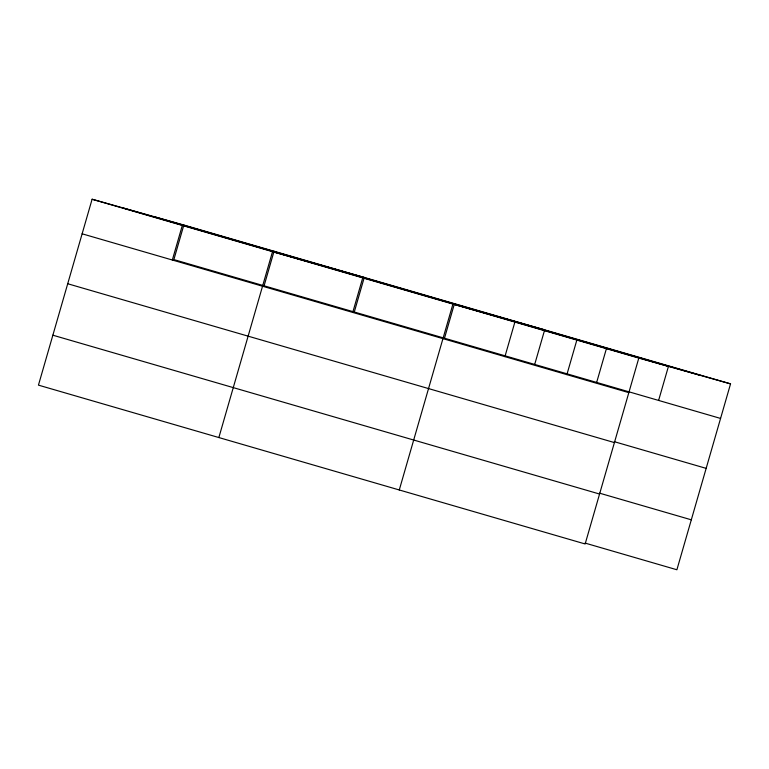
<?xml version="1.0" encoding="UTF-8"?>
<svg xmlns="http://www.w3.org/2000/svg" width="769" height="769" viewBox="0 0 769 769"><rect width="100%" height="100%" fill="white"/><g stroke="black" fill="none" stroke-linecap="round" stroke-linejoin="round"><path stroke-width="1.15" d="M730.55 383.866L183.849 225.029L92.107 199.238L38.45 385.134L585.151 543.971L638.808 358.075L730.55 383.866L676.893 569.762L585.103 543.087M172.333 260.018L182.311 225.452M183.849 225.029L173.871 259.595L720.572 418.432M218.857 437.551L272.514 251.655L364.266 277.446L354.288 312.012M264.084 285.808L274.052 251.242M352.74 312.425L362.718 277.869M399.274 489.968L452.922 304.072L544.673 329.863L534.695 364.429M444.492 338.216L454.469 303.649M504.906 356.643L514.884 322.076M566.868 374.638L576.846 340.071M596.657 382.424L606.635 347.867M658.61 400.428L668.588 365.861M153.579 216.522L700.271 375.349M122.386 207.755L669.078 366.582M92.107 199.238L638.808 358.075M82.129 233.805L628.831 392.642M614.364 441.704L706.163 468.369M67.71 283.742L614.412 442.579M599.512 493.15L691.312 519.815M52.859 335.197L599.56 494.034"/></g></svg>
